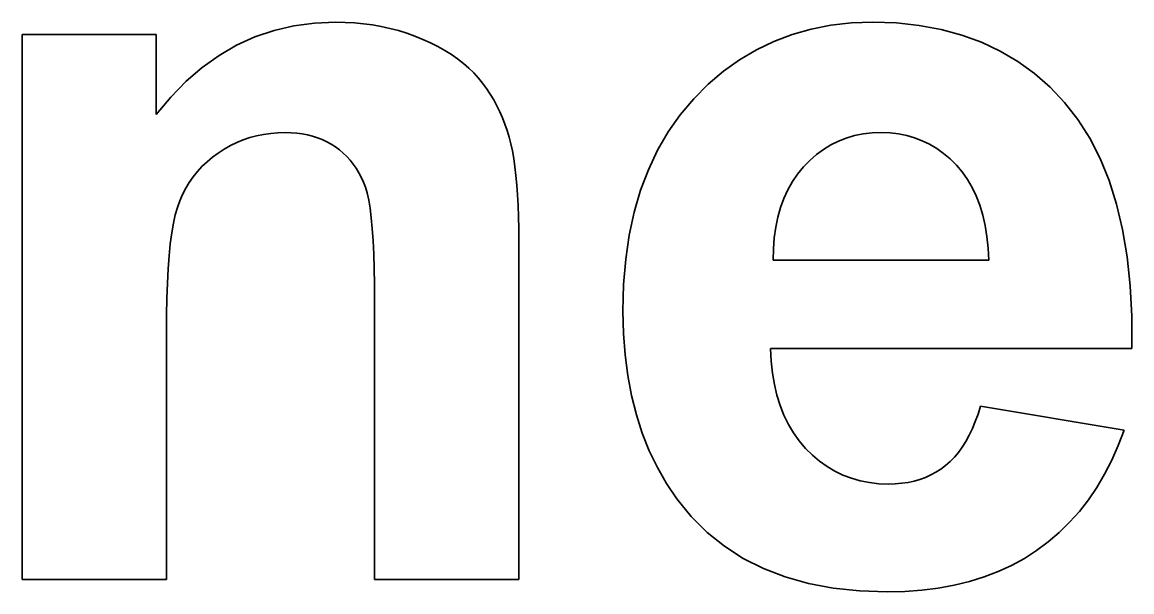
# Model space of a CAD drawing. Extents: x 23 to 417, y 3 to 294.
# Drawn here: x 223.181 to 224.067, y 105.449 to 105.903 of the extents above; entities that cross this region are included whole.
import ezdxf

# ---------------------------------------------------------------- set-up
doc = ezdxf.new("R2010")
doc.units = 0
doc.layers.get('0').update_dxf_attribs({"lineweight": 13})

# ---------------------------------------------------------------- blocks, each defined once
blk = doc.blocks.new('BLOCK4760')
at = {"color": 7, "lineweight": 35, "ltscale": 0.002027}
blk.add_line((12.2527, 32.9233), (12.3317, 32.9417), dxfattribs=at)
at = {"color": 7, "lineweight": 35, "ltscale": 0.002067}
for p, q in [((12.3317, 32.9417), (12.4136, 32.9528)), ((15.2861, 32.7515), (15.3483, 32.6971))]:
    blk.add_line(p, q, dxfattribs=at)
at = {"color": 7, "lineweight": 35, "ltscale": 0.002124}
blk.add_line((12.4136, 32.9528), (12.4985, 32.9565), dxfattribs=at)
at = {"color": 7, "lineweight": 35, "ltscale": 0.000943149}
blk.add_line((12.4985, 32.9565), (12.5362, 32.9558), dxfattribs=at)
at = {"color": 7, "lineweight": 35, "ltscale": 0.000928404}
blk.add_line((12.5362, 32.9558), (12.5733, 32.9537), dxfattribs=at)
at = {"color": 7, "lineweight": 35, "ltscale": 0.000914984}
blk.add_line((12.5733, 32.9537), (12.6098, 32.9503), dxfattribs=at)
at = {"color": 7, "lineweight": 35, "ltscale": 0.00090214}
blk.add_line((12.6098, 32.9503), (12.6455, 32.9455), dxfattribs=at)
at = {"color": 7, "lineweight": 35, "ltscale": 0.000891638}
blk.add_line((12.6455, 32.9455), (12.6807, 32.9393), dxfattribs=at)
at = {"color": 7, "lineweight": 35, "ltscale": 0.000881719}
blk.add_line((12.6807, 32.9393), (12.7151, 32.9318), dxfattribs=at)
at = {"color": 7, "lineweight": 35, "ltscale": 0.002009}
blk.add_line((14.3955, 32.9289), (14.4744, 32.9442), dxfattribs=at)
at = {"color": 7, "lineweight": 35, "ltscale": 0.002059}
blk.add_line((14.4744, 32.9442), (14.5562, 32.9534), dxfattribs=at)
at = {"color": 7, "lineweight": 35, "ltscale": 0.002123}
blk.add_line((14.5562, 32.9534), (14.6411, 32.9565), dxfattribs=at)
at = {"color": 7, "lineweight": 35, "ltscale": 0.002376}
blk.add_line((14.6411, 32.9565), (14.736, 32.9533), dxfattribs=at)
at = {"color": 7, "lineweight": 35, "ltscale": 0.002284}
blk.add_line((14.736, 32.9533), (14.8269, 32.9437), dxfattribs=at)
at = {"color": 7, "lineweight": 35, "ltscale": 0.002206}
blk.add_line((14.8269, 32.9437), (14.9137, 32.9277), dxfattribs=at)
at = {"color": 7, "lineweight": 35, "ltscale": 0.013353}
blk.add_line((11.2482, 32.9074), (11.7823, 32.9074), dxfattribs=at)
at = {"color": 7, "lineweight": 35, "ltscale": 0.054332}
blk.add_line((11.2482, 30.7341), (11.2482, 32.9074), dxfattribs=at)
at = {"color": 7, "lineweight": 35, "ltscale": 0.007981}
blk.add_line((11.7823, 32.9074), (11.7823, 32.5881), dxfattribs=at)
at = {"color": 7, "lineweight": 35, "ltscale": 0.002006}
blk.add_line((12.1036, 32.8644), (12.1767, 32.8975), dxfattribs=at)
at = {"color": 7, "lineweight": 35, "ltscale": 0.002008}
blk.add_line((12.1767, 32.8975), (12.2527, 32.9233), dxfattribs=at)
at = {"color": 7, "lineweight": 35, "ltscale": 0.000874218}
blk.add_line((12.7151, 32.9318), (12.7489, 32.9229), dxfattribs=at)
at = {"color": 7, "lineweight": 35, "ltscale": 0.000867523}
blk.add_line((12.7489, 32.9229), (12.7821, 32.9126), dxfattribs=at)
at = {"color": 7, "lineweight": 35, "ltscale": 0.000863215}
blk.add_line((12.7821, 32.9126), (12.8146, 32.9009), dxfattribs=at)
at = {"color": 7, "lineweight": 35, "ltscale": 0.000859702}
blk.add_line((12.8146, 32.9009), (12.8464, 32.8879), dxfattribs=at)
at = {"color": 7, "lineweight": 35, "ltscale": 0.000845987}
blk.add_line((12.8464, 32.8879), (12.8772, 32.8738), dxfattribs=at)
at = {"color": 7, "lineweight": 35, "ltscale": 0.001949}
blk.add_line((14.2466, 32.88), (14.3196, 32.9075), dxfattribs=at)
at = {"color": 7, "lineweight": 35, "ltscale": 0.001971}
for p, q in [((14.3196, 32.9075), (14.3955, 32.9289)), ((13.6982, 31.391), (13.6789, 31.4674))]:
    blk.add_line(p, q, dxfattribs=at)
at = {"color": 7, "lineweight": 35, "ltscale": 0.002142}
blk.add_line((14.9137, 32.9277), (14.9963, 32.9052), dxfattribs=at)
at = {"color": 7, "lineweight": 35, "ltscale": 0.002093}
blk.add_line((14.9963, 32.9052), (15.0749, 32.8764), dxfattribs=at)
at = {"color": 7, "lineweight": 35, "ltscale": 0.002025}
for p, q in [((12.0334, 32.8239), (12.1036, 32.8644)), ((13.6789, 31.4674), (13.6638, 31.547))]:
    blk.add_line(p, q, dxfattribs=at)
at = {"color": 7, "lineweight": 35, "ltscale": 0.000819045}
blk.add_line((12.8772, 32.8738), (12.9064, 32.859), dxfattribs=at)
at = {"color": 7, "lineweight": 35, "ltscale": 0.000794249}
blk.add_line((12.9064, 32.859), (12.934, 32.8434), dxfattribs=at)
at = {"color": 7, "lineweight": 35, "ltscale": 0.000771194}
blk.add_line((12.934, 32.8434), (12.9602, 32.827), dxfattribs=at)
at = {"color": 7, "lineweight": 35, "ltscale": 0.001946}
blk.add_line((14.1098, 32.8066), (14.1767, 32.8463), dxfattribs=at)
at = {"color": 7, "lineweight": 35, "ltscale": 0.00194}
blk.add_line((14.1767, 32.8463), (14.2466, 32.88), dxfattribs=at)
at = {"color": 7, "lineweight": 35, "ltscale": 0.00206}
blk.add_line((15.0749, 32.8764), (15.1494, 32.8412), dxfattribs=at)
at = {"color": 7, "lineweight": 35, "ltscale": 0.002063}
blk.add_line((11.9662, 32.776), (12.0334, 32.8239), dxfattribs=at)
at = {"color": 7, "lineweight": 35, "ltscale": 0.000749225}
blk.add_line((12.9602, 32.827), (12.9848, 32.8099), dxfattribs=at)
at = {"color": 7, "lineweight": 35, "ltscale": 0.000729757}
blk.add_line((12.9848, 32.8099), (13.0079, 32.792), dxfattribs=at)
at = {"color": 7, "lineweight": 35, "ltscale": 0.001968}
blk.add_line((14.0458, 32.7607), (14.1098, 32.8066), dxfattribs=at)
at = {"color": 7, "lineweight": 35, "ltscale": 0.002045}
blk.add_line((15.1494, 32.8412), (15.2198, 32.7995), dxfattribs=at)
at = {"color": 7, "lineweight": 35, "ltscale": 0.002046}
blk.add_line((15.2198, 32.7995), (15.2861, 32.7515), dxfattribs=at)
at = {"color": 7, "lineweight": 35, "ltscale": 0.002118}
blk.add_line((11.902, 32.7207), (11.9662, 32.776), dxfattribs=at)
at = {"color": 7, "lineweight": 35, "ltscale": 0.000712103}
blk.add_line((13.0079, 32.792), (13.0294, 32.7734), dxfattribs=at)
at = {"color": 7, "lineweight": 35, "ltscale": 0.000696279}
blk.add_line((13.0294, 32.7734), (13.0494, 32.754), dxfattribs=at)
at = {"color": 7, "lineweight": 35, "ltscale": 0.002004}
blk.add_line((13.9849, 32.7087), (14.0458, 32.7607), dxfattribs=at)
at = {"color": 7, "lineweight": 35, "ltscale": 0.002191}
blk.add_line((11.8406, 32.6581), (11.902, 32.7207), dxfattribs=at)
at = {"color": 7, "lineweight": 35, "ltscale": 0.000683073}
blk.add_line((13.0494, 32.754), (13.0679, 32.7339), dxfattribs=at)
at = {"color": 7, "lineweight": 35, "ltscale": 0.000672626}
blk.add_line((13.0679, 32.7339), (13.0848, 32.7129), dxfattribs=at)
at = {"color": 7, "lineweight": 35, "ltscale": 0.000666581}
blk.add_line((13.0848, 32.7129), (13.1005, 32.6914), dxfattribs=at)
at = {"color": 7, "lineweight": 35, "ltscale": 0.000664103}
blk.add_line((13.1005, 32.6914), (13.1152, 32.6692), dxfattribs=at)
at = {"color": 7, "lineweight": 35, "ltscale": 0.000663699}
blk.add_line((13.1152, 32.6692), (13.1289, 32.6465), dxfattribs=at)
at = {"color": 7, "lineweight": 35, "ltscale": 0.002052}
blk.add_line((13.9269, 32.6505), (13.9849, 32.7087), dxfattribs=at)
at = {"color": 7, "lineweight": 35, "ltscale": 0.002103}
blk.add_line((15.3483, 32.6971), (15.4064, 32.6362), dxfattribs=at)
at = {"color": 7, "lineweight": 35, "ltscale": 0.002278}
blk.add_line((11.7823, 32.5881), (11.8406, 32.6581), dxfattribs=at)
at = {"color": 7, "lineweight": 35, "ltscale": 0.000663392}
blk.add_line((13.1289, 32.6465), (13.1416, 32.6232), dxfattribs=at)
at = {"color": 7, "lineweight": 35, "ltscale": 0.000665008}
blk.add_line((13.1416, 32.6232), (13.1534, 32.5994), dxfattribs=at)
at = {"color": 7, "lineweight": 35, "ltscale": 0.002079}
blk.add_line((13.8732, 32.587), (13.9269, 32.6505), dxfattribs=at)
at = {"color": 7, "lineweight": 35, "ltscale": 0.002147}
blk.add_line((15.4064, 32.6362), (15.4596, 32.5688), dxfattribs=at)
at = {"color": 7, "lineweight": 35, "ltscale": 0.000667161}
blk.add_line((13.1534, 32.5994), (13.1641, 32.5749), dxfattribs=at)
at = {"color": 7, "lineweight": 35, "ltscale": 0.002085}
blk.add_line((13.8252, 32.5188), (13.8732, 32.587), dxfattribs=at)
at = {"color": 7, "lineweight": 35, "ltscale": 0.000671501}
blk.add_line((13.1641, 32.5749), (13.1739, 32.5499), dxfattribs=at)
at = {"color": 7, "lineweight": 35, "ltscale": 0.000676416}
blk.add_line((13.1739, 32.5499), (13.1827, 32.5243), dxfattribs=at)
at = {"color": 7, "lineweight": 35, "ltscale": 0.002201}
blk.add_line((15.4596, 32.5688), (15.5069, 32.4945), dxfattribs=at)
at = {"color": 7, "lineweight": 35, "ltscale": 0.000700139}
blk.add_line((12.1563, 32.496), (12.1298, 32.487), dxfattribs=at)
at = {"color": 7, "lineweight": 35, "ltscale": 0.000702107}
blk.add_line((12.1834, 32.5034), (12.1563, 32.496), dxfattribs=at)
at = {"color": 7, "lineweight": 35, "ltscale": 0.000708176}
blk.add_line((12.2111, 32.5091), (12.1834, 32.5034), dxfattribs=at)
at = {"color": 7, "lineweight": 35, "ltscale": 0.00071537}
blk.add_line((12.2394, 32.5132), (12.2111, 32.5091), dxfattribs=at)
at = {"color": 7, "lineweight": 35, "ltscale": 0.000726624}
blk.add_line((12.2684, 32.5157), (12.2394, 32.5132), dxfattribs=at)
at = {"color": 7, "lineweight": 35, "ltscale": 0.000739552}
blk.add_line((12.298, 32.5165), (12.2684, 32.5157), dxfattribs=at)
at = {"color": 7, "lineweight": 35, "ltscale": 0.000575448}
blk.add_line((12.321, 32.5159), (12.298, 32.5165), dxfattribs=at)
at = {"color": 7, "lineweight": 35, "ltscale": 0.000559365}
blk.add_line((12.3433, 32.5142), (12.321, 32.5159), dxfattribs=at)
at = {"color": 7, "lineweight": 35, "ltscale": 0.000545656}
blk.add_line((12.3649, 32.5113), (12.3433, 32.5142), dxfattribs=at)
at = {"color": 7, "lineweight": 35, "ltscale": 0.000533595}
blk.add_line((12.3859, 32.5073), (12.3649, 32.5113), dxfattribs=at)
at = {"color": 7, "lineweight": 35, "ltscale": 0.000523481}
blk.add_line((12.4062, 32.5022), (12.3859, 32.5073), dxfattribs=at)
at = {"color": 7, "lineweight": 35, "ltscale": 0.000515246}
blk.add_line((12.4258, 32.4959), (12.4062, 32.5022), dxfattribs=at)
at = {"color": 7, "lineweight": 35, "ltscale": 0.000508458}
blk.add_line((12.4447, 32.4884), (12.4258, 32.4959), dxfattribs=at)
at = {"color": 7, "lineweight": 35, "ltscale": 0.00068237}
blk.add_line((13.1827, 32.5243), (13.1905, 32.4982), dxfattribs=at)
at = {"color": 7, "lineweight": 35, "ltscale": 0.000689466}
blk.add_line((13.1905, 32.4982), (13.1973, 32.4715), dxfattribs=at)
at = {"color": 7, "lineweight": 35, "ltscale": 0.002108}
blk.add_line((13.7829, 32.4459), (13.8252, 32.5188), dxfattribs=at)
at = {"color": 7, "lineweight": 35, "ltscale": 0.000852072}
blk.add_line((14.5357, 32.4946), (14.504, 32.4822), dxfattribs=at)
at = {"color": 7, "lineweight": 35, "ltscale": 0.000861131}
blk.add_line((14.5688, 32.5042), (14.5357, 32.4946), dxfattribs=at)
at = {"color": 7, "lineweight": 35, "ltscale": 0.000875982}
blk.add_line((14.6032, 32.511), (14.5688, 32.5042), dxfattribs=at)
at = {"color": 7, "lineweight": 35, "ltscale": 0.000898548}
blk.add_line((14.6389, 32.5151), (14.6032, 32.511), dxfattribs=at)
at = {"color": 7, "lineweight": 35, "ltscale": 0.000925323}
blk.add_line((14.6759, 32.5165), (14.6389, 32.5151), dxfattribs=at)
at = {"color": 7, "lineweight": 35, "ltscale": 0.000867306}
blk.add_line((14.7105, 32.5152), (14.6759, 32.5165), dxfattribs=at)
at = {"color": 7, "lineweight": 35, "ltscale": 0.000845589}
blk.add_line((14.7441, 32.5113), (14.7105, 32.5152), dxfattribs=at)
at = {"color": 7, "lineweight": 35, "ltscale": 0.000829375}
blk.add_line((14.7767, 32.5048), (14.7441, 32.5113), dxfattribs=at)
at = {"color": 7, "lineweight": 35, "ltscale": 0.000819517}
blk.add_line((14.8082, 32.4957), (14.7767, 32.5048), dxfattribs=at)
at = {"color": 7, "lineweight": 35, "ltscale": 0.000814287}
blk.add_line((14.8386, 32.484), (14.8082, 32.4957), dxfattribs=at)
at = {"color": 7, "lineweight": 35, "ltscale": 0.002277}
blk.add_line((15.5069, 32.4945), (15.5483, 32.4134), dxfattribs=at)
at = {"color": 7, "lineweight": 35, "ltscale": 0.000715925}
blk.add_line((12.0539, 32.4502), (12.0299, 32.4346), dxfattribs=at)
at = {"color": 7, "lineweight": 35, "ltscale": 0.000707845}
blk.add_line((12.0786, 32.4641), (12.0539, 32.4502), dxfattribs=at)
at = {"color": 7, "lineweight": 35, "ltscale": 0.000702404}
blk.add_line((12.1039, 32.4764), (12.0786, 32.4641), dxfattribs=at)
at = {"color": 7, "lineweight": 35, "ltscale": 0.000699476}
blk.add_line((12.1298, 32.487), (12.1039, 32.4764), dxfattribs=at)
at = {"color": 7, "lineweight": 35, "ltscale": 0.000504975}
blk.add_line((12.463, 32.4798), (12.4447, 32.4884), dxfattribs=at)
at = {"color": 7, "lineweight": 35, "ltscale": 0.000502342}
blk.add_line((12.4806, 32.4701), (12.463, 32.4798), dxfattribs=at)
at = {"color": 7, "lineweight": 35, "ltscale": 0.000502813}
blk.add_line((12.4975, 32.4592), (12.4806, 32.4701), dxfattribs=at)
at = {"color": 7, "lineweight": 35, "ltscale": 0.000501046}
blk.add_line((12.5136, 32.4473), (12.4975, 32.4592), dxfattribs=at)
at = {"color": 7, "lineweight": 35, "ltscale": 0.000497248}
blk.add_line((12.5288, 32.4344), (12.5136, 32.4473), dxfattribs=at)
at = {"color": 7, "lineweight": 35, "ltscale": 0.000720585}
blk.add_line((13.1973, 32.4715), (13.2034, 32.4433), dxfattribs=at)
at = {"color": 7, "lineweight": 35, "ltscale": 0.002146}
blk.add_line((13.7461, 32.3683), (13.7829, 32.4459), dxfattribs=at)
at = {"color": 7, "lineweight": 35, "ltscale": 0.000865197}
blk.add_line((14.4444, 32.4493), (14.4166, 32.4288), dxfattribs=at)
at = {"color": 7, "lineweight": 35, "ltscale": 0.000854033}
blk.add_line((14.4735, 32.4671), (14.4444, 32.4493), dxfattribs=at)
at = {"color": 7, "lineweight": 35, "ltscale": 0.000848906}
blk.add_line((14.504, 32.4822), (14.4735, 32.4671), dxfattribs=at)
at = {"color": 7, "lineweight": 35, "ltscale": 0.000816191}
blk.add_line((14.8679, 32.4697), (14.8386, 32.484), dxfattribs=at)
at = {"color": 7, "lineweight": 35, "ltscale": 0.00082307}
blk.add_line((14.8962, 32.4528), (14.8679, 32.4697), dxfattribs=at)
at = {"color": 7, "lineweight": 35, "ltscale": 0.000837141}
blk.add_line((14.9234, 32.4333), (14.8962, 32.4528), dxfattribs=at)
at = {"color": 7, "lineweight": 35, "ltscale": 0.000700058}
blk.add_line((12.0069, 32.4177), (11.9854, 32.3998), dxfattribs=at)
at = {"color": 7, "lineweight": 35, "ltscale": 0.000713839}
blk.add_line((12.0299, 32.4346), (12.0069, 32.4177), dxfattribs=at)
at = {"color": 7, "lineweight": 35, "ltscale": 0.00049589}
blk.add_line((12.5431, 32.4207), (12.5288, 32.4344), dxfattribs=at)
at = {"color": 7, "lineweight": 35, "ltscale": 0.000496086}
blk.add_line((12.5564, 32.406), (12.5431, 32.4207), dxfattribs=at)
at = {"color": 7, "lineweight": 35, "ltscale": 0.000498874}
blk.add_line((12.5689, 32.3904), (12.5564, 32.406), dxfattribs=at)
at = {"color": 7, "lineweight": 35, "ltscale": 0.000774441}
blk.add_line((13.2034, 32.4433), (13.2088, 32.4128), dxfattribs=at)
at = {"color": 7, "lineweight": 35, "ltscale": 0.000829769}
blk.add_line((13.2088, 32.4128), (13.2135, 32.3799), dxfattribs=at)
at = {"color": 7, "lineweight": 35, "ltscale": 0.00090619}
blk.add_line((14.39, 32.4054), (14.3648, 32.3794), dxfattribs=at)
at = {"color": 7, "lineweight": 35, "ltscale": 0.000882787}
blk.add_line((14.4166, 32.4288), (14.39, 32.4054), dxfattribs=at)
at = {"color": 7, "lineweight": 35, "ltscale": 0.000855924}
blk.add_line((14.9495, 32.4112), (14.9234, 32.4333), dxfattribs=at)
at = {"color": 7, "lineweight": 35, "ltscale": 0.000879934}
blk.add_line((14.9746, 32.3865), (14.9495, 32.4112), dxfattribs=at)
at = {"color": 7, "lineweight": 35, "ltscale": 0.002371}
blk.add_line((15.5483, 32.4134), (15.5839, 32.3255), dxfattribs=at)
at = {"color": 7, "lineweight": 35, "ltscale": 0.000678817}
blk.add_line((11.9469, 32.3606), (11.9299, 32.3395), dxfattribs=at)
at = {"color": 7, "lineweight": 35, "ltscale": 0.000683277}
blk.add_line((11.9654, 32.3807), (11.9469, 32.3606), dxfattribs=at)
at = {"color": 7, "lineweight": 35, "ltscale": 0.000690197}
blk.add_line((11.9854, 32.3998), (11.9654, 32.3807), dxfattribs=at)
at = {"color": 7, "lineweight": 35, "ltscale": 0.000503409}
blk.add_line((12.5804, 32.3739), (12.5689, 32.3904), dxfattribs=at)
at = {"color": 7, "lineweight": 35, "ltscale": 0.000510108}
blk.add_line((12.591, 32.3564), (12.5804, 32.3739), dxfattribs=at)
at = {"color": 7, "lineweight": 35, "ltscale": 0.000885287}
blk.add_line((13.2135, 32.3799), (13.2176, 32.3448), dxfattribs=at)
at = {"color": 7, "lineweight": 35, "ltscale": 0.002199}
blk.add_line((13.7151, 32.286), (13.7461, 32.3683), dxfattribs=at)
at = {"color": 7, "lineweight": 35, "ltscale": 0.000918841}
blk.add_line((14.3648, 32.3794), (14.3415, 32.351), dxfattribs=at)
at = {"color": 7, "lineweight": 35, "ltscale": 0.000896668}
blk.add_line((14.998, 32.3594), (14.9746, 32.3865), dxfattribs=at)
at = {"color": 7, "lineweight": 35, "ltscale": 0.000907858}
blk.add_line((15.0191, 32.3298), (14.998, 32.3594), dxfattribs=at)
at = {"color": 7, "lineweight": 35, "ltscale": 0.000679732}
blk.add_line((11.9144, 32.3173), (11.9003, 32.294), dxfattribs=at)
at = {"color": 7, "lineweight": 35, "ltscale": 0.00067759}
blk.add_line((11.9299, 32.3395), (11.9144, 32.3173), dxfattribs=at)
at = {"color": 7, "lineweight": 35, "ltscale": 0.000519062}
blk.add_line((12.6006, 32.3381), (12.591, 32.3564), dxfattribs=at)
at = {"color": 7, "lineweight": 35, "ltscale": 0.000529248}
blk.add_line((12.6094, 32.3188), (12.6006, 32.3381), dxfattribs=at)
at = {"color": 7, "lineweight": 35, "ltscale": 0.000541799}
blk.add_line((12.6172, 32.2986), (12.6094, 32.3188), dxfattribs=at)
at = {"color": 7, "lineweight": 35, "ltscale": 0.000942145}
blk.add_line((13.2176, 32.3448), (13.2212, 32.3072), dxfattribs=at)
at = {"color": 7, "lineweight": 35, "ltscale": 0.00092895}
blk.add_line((14.3207, 32.3206), (14.3024, 32.2883), dxfattribs=at)
at = {"color": 7, "lineweight": 35, "ltscale": 0.000920331}
blk.add_line((14.3415, 32.351), (14.3207, 32.3206), dxfattribs=at)
at = {"color": 7, "lineweight": 35, "ltscale": 0.000925981}
blk.add_line((15.0378, 32.2978), (15.0191, 32.3298), dxfattribs=at)
at = {"color": 7, "lineweight": 35, "ltscale": 0.002482}
blk.add_line((15.5839, 32.3255), (15.6136, 32.2308), dxfattribs=at)
at = {"color": 7, "lineweight": 35, "ltscale": 0.000692595}
blk.add_line((11.8878, 32.2696), (11.8768, 32.2442), dxfattribs=at)
at = {"color": 7, "lineweight": 35, "ltscale": 0.000684479}
blk.add_line((11.9003, 32.294), (11.8878, 32.2696), dxfattribs=at)
at = {"color": 7, "lineweight": 35, "ltscale": 0.000604854}
blk.add_line((12.6242, 32.2754), (12.6172, 32.2986), dxfattribs=at)
at = {"color": 7, "lineweight": 35, "ltscale": 0.000720405}
blk.add_line((12.6305, 32.2473), (12.6242, 32.2754), dxfattribs=at)
at = {"color": 7, "lineweight": 35, "ltscale": 0.000998524}
blk.add_line((13.2212, 32.3072), (13.224, 32.2674), dxfattribs=at)
at = {"color": 7, "lineweight": 35, "ltscale": 0.002265}
for p, q in [((13.6897, 32.1991), (13.7151, 32.286)), ((14.2052, 30.7776), (14.1243, 30.8183))]:
    blk.add_line(p, q, dxfattribs=at)
at = {"color": 7, "lineweight": 35, "ltscale": 0.000944206}
blk.add_line((14.3024, 32.2883), (14.2865, 32.254), dxfattribs=at)
at = {"color": 7, "lineweight": 35, "ltscale": 0.000952441}
blk.add_line((15.0542, 32.2634), (15.0378, 32.2978), dxfattribs=at)
at = {"color": 7, "lineweight": 35, "ltscale": 0.000703965}
blk.add_line((11.8768, 32.2442), (11.8672, 32.2177), dxfattribs=at)
at = {"color": 7, "lineweight": 35, "ltscale": 0.000839089}
blk.add_line((12.636, 32.2142), (12.6305, 32.2473), dxfattribs=at)
at = {"color": 7, "lineweight": 35, "ltscale": 0.001056}
blk.add_line((13.224, 32.2674), (13.2262, 32.2252), dxfattribs=at)
at = {"color": 7, "lineweight": 35, "ltscale": 0.001113}
for p, q in [((13.2262, 32.2252), (13.2278, 32.1807)), ((15.0964, 32.102), (15.0894, 32.146))]:
    blk.add_line(p, q, dxfattribs=at)
at = {"color": 7, "lineweight": 35, "ltscale": 0.000965842}
blk.add_line((14.2865, 32.254), (14.2732, 32.2177), dxfattribs=at)
at = {"color": 7, "lineweight": 35, "ltscale": 0.000983684}
blk.add_line((15.0683, 32.2267), (15.0542, 32.2634), dxfattribs=at)
at = {"color": 7, "lineweight": 35, "ltscale": 0.001022}
blk.add_line((15.08, 32.1875), (15.0683, 32.2267), dxfattribs=at)
at = {"color": 7, "lineweight": 35, "ltscale": 0.002607}
blk.add_line((15.6136, 32.2308), (15.6375, 32.1292), dxfattribs=at)
at = {"color": 7, "lineweight": 35, "ltscale": 0.000867625}
blk.add_line((11.8588, 32.1884), (11.8514, 32.1545), dxfattribs=at)
at = {"color": 7, "lineweight": 35, "ltscale": 0.000761675}
blk.add_line((11.8672, 32.2177), (11.8588, 32.1884), dxfattribs=at)
at = {"color": 7, "lineweight": 35, "ltscale": 0.000959282}
blk.add_line((12.6408, 32.1761), (12.636, 32.2142), dxfattribs=at)
at = {"color": 7, "lineweight": 35, "ltscale": 0.001171}
blk.add_line((13.2278, 32.1807), (13.2287, 32.1339), dxfattribs=at)
at = {"color": 7, "lineweight": 35, "ltscale": 0.002344}
blk.add_line((13.6699, 32.1074), (13.6897, 32.1991), dxfattribs=at)
at = {"color": 7, "lineweight": 35, "ltscale": 0.001026}
blk.add_line((14.2624, 32.1795), (14.2541, 32.1393), dxfattribs=at)
at = {"color": 7, "lineweight": 35, "ltscale": 0.000993219}
blk.add_line((14.2732, 32.2177), (14.2624, 32.1795), dxfattribs=at)
at = {"color": 7, "lineweight": 35, "ltscale": 0.001065}
blk.add_line((15.0894, 32.146), (15.08, 32.1875), dxfattribs=at)
at = {"color": 7, "lineweight": 35, "ltscale": 0.000976063}
blk.add_line((11.8514, 32.1545), (11.8448, 32.1161), dxfattribs=at)
at = {"color": 7, "lineweight": 35, "ltscale": 0.001081}
blk.add_line((12.6448, 32.1331), (12.6408, 32.1761), dxfattribs=at)
at = {"color": 7, "lineweight": 35, "ltscale": 0.001064}
blk.add_line((14.2541, 32.1393), (14.2482, 32.0971), dxfattribs=at)
at = {"color": 7, "lineweight": 35, "ltscale": 0.001086}
blk.add_line((11.8448, 32.1161), (11.839, 32.073), dxfattribs=at)
at = {"color": 7, "lineweight": 35, "ltscale": 0.001203}
blk.add_line((12.6482, 32.085), (12.6448, 32.1331), dxfattribs=at)
at = {"color": 7, "lineweight": 35, "ltscale": 0.00123}
blk.add_line((13.2287, 32.1339), (13.2291, 32.0847), dxfattribs=at)
at = {"color": 7, "lineweight": 35, "ltscale": 0.002434}
blk.add_line((13.6558, 32.0111), (13.6699, 32.1074), dxfattribs=at)
at = {"color": 7, "lineweight": 35, "ltscale": 0.001106}
blk.add_line((14.2482, 32.0971), (14.2449, 32.053), dxfattribs=at)
at = {"color": 7, "lineweight": 35, "ltscale": 0.001165}
blk.add_line((15.1012, 32.0557), (15.0964, 32.102), dxfattribs=at)
at = {"color": 7, "lineweight": 35, "ltscale": 0.002746}
blk.add_line((15.6375, 32.1292), (15.6555, 32.0209), dxfattribs=at)
at = {"color": 7, "lineweight": 35, "ltscale": 0.001197}
blk.add_line((11.839, 32.073), (11.8342, 32.0254), dxfattribs=at)
at = {"color": 7, "lineweight": 35, "ltscale": 0.001326}
blk.add_line((12.6507, 32.032), (12.6482, 32.085), dxfattribs=at)
at = {"color": 7, "lineweight": 35, "ltscale": 0.033765}
blk.add_line((13.2291, 32.0847), (13.2291, 30.7341), dxfattribs=at)
at = {"color": 7, "lineweight": 35, "ltscale": 0.001152}
for p, q in [((14.2449, 32.053), (14.2441, 32.007)), ((14.2414, 31.5572), (14.249, 31.5117))]:
    blk.add_line(p, q, dxfattribs=at)
at = {"color": 7, "lineweight": 35, "ltscale": 0.00122}
blk.add_line((15.1036, 32.007), (15.1012, 32.0557), dxfattribs=at)
at = {"color": 7, "lineweight": 35, "ltscale": 0.00131}
blk.add_line((11.8342, 32.0254), (11.8303, 31.9731), dxfattribs=at)
at = {"color": 7, "lineweight": 35, "ltscale": 0.00145}
blk.add_line((12.6526, 31.9741), (12.6507, 32.032), dxfattribs=at)
at = {"color": 7, "lineweight": 35, "ltscale": 0.002534}
blk.add_line((13.6473, 31.9101), (13.6558, 32.0111), dxfattribs=at)
at = {"color": 7, "lineweight": 35, "ltscale": 0.021487}
blk.add_line((14.2441, 32.007), (15.1036, 32.007), dxfattribs=at)
at = {"color": 7, "lineweight": 35, "ltscale": 0.002895}
blk.add_line((15.6555, 32.0209), (15.6677, 31.9057), dxfattribs=at)
at = {"color": 7, "lineweight": 35, "ltscale": 0.001422}
blk.add_line((11.8303, 31.9731), (11.8272, 31.9163), dxfattribs=at)
at = {"color": 7, "lineweight": 35, "ltscale": 0.001574}
blk.add_line((12.6537, 31.9111), (12.6526, 31.9741), dxfattribs=at)
at = {"color": 7, "lineweight": 35, "ltscale": 0.001536}
blk.add_line((11.8272, 31.9163), (11.825, 31.8549), dxfattribs=at)
at = {"color": 7, "lineweight": 35, "ltscale": 0.001698}
blk.add_line((12.654, 31.8432), (12.6537, 31.9111), dxfattribs=at)
at = {"color": 7, "lineweight": 35, "ltscale": 0.002643}
blk.add_line((13.6445, 31.8044), (13.6473, 31.9101), dxfattribs=at)
at = {"color": 7, "lineweight": 35, "ltscale": 0.003053}
blk.add_line((15.6677, 31.9057), (15.674, 31.7838), dxfattribs=at)
at = {"color": 7, "lineweight": 35, "ltscale": 0.00165}
blk.add_line((11.825, 31.8549), (11.8237, 31.789), dxfattribs=at)
at = {"color": 7, "lineweight": 35, "ltscale": 0.027729}
blk.add_line((12.654, 30.7341), (12.654, 31.8432), dxfattribs=at)
at = {"color": 7, "lineweight": 35, "ltscale": 0.001764}
blk.add_line((11.8237, 31.789), (11.8232, 31.7184), dxfattribs=at)
at = {"color": 7, "lineweight": 35, "ltscale": 0.002223}
blk.add_line((13.6467, 31.7155), (13.6445, 31.8044), dxfattribs=at)
at = {"color": 7, "lineweight": 35, "ltscale": 0.00322}
blk.add_line((15.674, 31.7838), (15.6745, 31.655), dxfattribs=at)
at = {"color": 7, "lineweight": 35, "ltscale": 0.024608}
blk.add_line((11.8232, 31.7184), (11.8232, 30.7341), dxfattribs=at)
at = {"color": 7, "lineweight": 35, "ltscale": 0.002151}
blk.add_line((13.6531, 31.6297), (13.6467, 31.7155), dxfattribs=at)
at = {"color": 7, "lineweight": 35, "ltscale": 0.001252}
blk.add_line((14.2338, 31.655), (14.2363, 31.6049), dxfattribs=at)
at = {"color": 7, "lineweight": 35, "ltscale": 0.036016}
blk.add_line((15.6745, 31.655), (14.2338, 31.655), dxfattribs=at)
at = {"color": 7, "lineweight": 35, "ltscale": 0.002084}
blk.add_line((13.6638, 31.547), (13.6531, 31.6297), dxfattribs=at)
at = {"color": 7, "lineweight": 35, "ltscale": 0.001201}
blk.add_line((14.2363, 31.6049), (14.2414, 31.5572), dxfattribs=at)
at = {"color": 7, "lineweight": 35, "ltscale": 0.001109}
blk.add_line((14.249, 31.5117), (14.2591, 31.4685), dxfattribs=at)
at = {"color": 7, "lineweight": 35, "ltscale": 0.001071}
blk.add_line((14.2591, 31.4685), (14.2717, 31.4276), dxfattribs=at)
at = {"color": 7, "lineweight": 35, "ltscale": 0.001038}
blk.add_line((14.2717, 31.4276), (14.2869, 31.3889), dxfattribs=at)
at = {"color": 7, "lineweight": 35, "ltscale": 0.001927}
blk.add_line((13.7219, 31.3176), (13.6982, 31.391), dxfattribs=at)
at = {"color": 7, "lineweight": 35, "ltscale": 0.001012}
blk.add_line((14.2869, 31.3889), (14.3046, 31.3525), dxfattribs=at)
at = {"color": 7, "lineweight": 35, "ltscale": 0.00079795}
blk.add_line((15.0502, 31.3639), (15.061, 31.3939), dxfattribs=at)
at = {"color": 7, "lineweight": 35, "ltscale": 0.000833391}
blk.add_line((15.061, 31.3939), (15.0708, 31.4258), dxfattribs=at)
at = {"color": 7, "lineweight": 35, "ltscale": 0.014525}
blk.add_line((15.0708, 31.4258), (15.6438, 31.3296), dxfattribs=at)
at = {"color": 7, "lineweight": 35, "ltscale": 0.000992074}
blk.add_line((14.3046, 31.3525), (14.3249, 31.3184), dxfattribs=at)
at = {"color": 7, "lineweight": 35, "ltscale": 0.000763529}
blk.add_line((15.0385, 31.3357), (15.0502, 31.3639), dxfattribs=at)
at = {"color": 7, "lineweight": 35, "ltscale": 0.001889}
blk.add_line((13.7498, 31.2474), (13.7219, 31.3176), dxfattribs=at)
at = {"color": 7, "lineweight": 35, "ltscale": 0.000979401}
blk.add_line((14.3249, 31.3184), (14.3477, 31.2865), dxfattribs=at)
at = {"color": 7, "lineweight": 35, "ltscale": 0.000701959}
blk.add_line((15.0125, 31.2846), (15.026, 31.3092), dxfattribs=at)
at = {"color": 7, "lineweight": 35, "ltscale": 0.000732008}
blk.add_line((15.026, 31.3092), (15.0385, 31.3357), dxfattribs=at)
at = {"color": 7, "lineweight": 35, "ltscale": 0.001646}
blk.add_line((15.6438, 31.3296), (15.6204, 31.2681), dxfattribs=at)
at = {"color": 7, "lineweight": 35, "ltscale": 0.000973416}
blk.add_line((14.3477, 31.2865), (14.373, 31.257), dxfattribs=at)
at = {"color": 7, "lineweight": 35, "ltscale": 0.000959464}
blk.add_line((14.373, 31.257), (14.4003, 31.2299), dxfattribs=at)
at = {"color": 7, "lineweight": 35, "ltscale": 0.000649485}
blk.add_line((14.9829, 31.2407), (14.9981, 31.2617), dxfattribs=at)
at = {"color": 7, "lineweight": 35, "ltscale": 0.000674729}
blk.add_line((14.9981, 31.2617), (15.0125, 31.2846), dxfattribs=at)
at = {"color": 7, "lineweight": 35, "ltscale": 0.0016}
blk.add_line((15.6204, 31.2681), (15.5945, 31.2096), dxfattribs=at)
at = {"color": 7, "lineweight": 35, "ltscale": 0.001861}
blk.add_line((13.782, 31.1803), (13.7498, 31.2474), dxfattribs=at)
at = {"color": 7, "lineweight": 35, "ltscale": 0.000935706}
blk.add_line((14.4003, 31.2299), (14.4288, 31.2057), dxfattribs=at)
at = {"color": 7, "lineweight": 35, "ltscale": 0.000917772}
blk.add_line((14.4288, 31.2057), (14.4587, 31.1844), dxfattribs=at)
at = {"color": 7, "lineweight": 35, "ltscale": 0.000609899}
blk.add_line((14.9496, 31.204), (14.9667, 31.2215), dxfattribs=at)
at = {"color": 7, "lineweight": 35, "ltscale": 0.000628417}
blk.add_line((14.9667, 31.2215), (14.9829, 31.2407), dxfattribs=at)
at = {"color": 7, "lineweight": 35, "ltscale": 0.00156}
blk.add_line((15.5945, 31.2096), (15.566, 31.154), dxfattribs=at)
at = {"color": 7, "lineweight": 35, "ltscale": 0.001842}
blk.add_line((13.8185, 31.1163), (13.782, 31.1803), dxfattribs=at)
at = {"color": 7, "lineweight": 35, "ltscale": 0.000906476}
blk.add_line((14.4587, 31.1844), (14.4899, 31.1659), dxfattribs=at)
at = {"color": 7, "lineweight": 35, "ltscale": 0.000901731}
blk.add_line((14.4899, 31.1659), (14.5224, 31.1503), dxfattribs=at)
at = {"color": 7, "lineweight": 35, "ltscale": 0.000583695}
blk.add_line((14.8725, 31.1508), (14.8931, 31.1619), dxfattribs=at)
at = {"color": 7, "lineweight": 35, "ltscale": 0.000583956}
blk.add_line((14.8931, 31.1619), (14.9128, 31.1744), dxfattribs=at)
at = {"color": 7, "lineweight": 35, "ltscale": 0.000586481}
blk.add_line((14.9128, 31.1744), (14.9317, 31.1884), dxfattribs=at)
at = {"color": 7, "lineweight": 35, "ltscale": 0.000595421}
blk.add_line((14.9317, 31.1884), (14.9496, 31.204), dxfattribs=at)
at = {"color": 7, "lineweight": 35, "ltscale": 0.000903884}
blk.add_line((14.5224, 31.1503), (14.5562, 31.1375), dxfattribs=at)
at = {"color": 7, "lineweight": 35, "ltscale": 0.000911949}
blk.add_line((14.5562, 31.1375), (14.5913, 31.1275), dxfattribs=at)
at = {"color": 7, "lineweight": 35, "ltscale": 0.00092813}
blk.add_line((14.5913, 31.1275), (14.6277, 31.1204), dxfattribs=at)
at = {"color": 7, "lineweight": 35, "ltscale": 0.000949031}
blk.add_line((14.6277, 31.1204), (14.6655, 31.1161), dxfattribs=at)
at = {"color": 7, "lineweight": 35, "ltscale": 0.000645548}
blk.add_line((14.7311, 31.1155), (14.7568, 31.1177), dxfattribs=at)
at = {"color": 7, "lineweight": 35, "ltscale": 0.000628562}
blk.add_line((14.7568, 31.1177), (14.7817, 31.1213), dxfattribs=at)
at = {"color": 7, "lineweight": 35, "ltscale": 0.000613353}
blk.add_line((14.7817, 31.1213), (14.8057, 31.1265), dxfattribs=at)
at = {"color": 7, "lineweight": 35, "ltscale": 0.000602385}
blk.add_line((14.8057, 31.1265), (14.8288, 31.1331), dxfattribs=at)
at = {"color": 7, "lineweight": 35, "ltscale": 0.000592638}
blk.add_line((14.8288, 31.1331), (14.8511, 31.1412), dxfattribs=at)
at = {"color": 7, "lineweight": 35, "ltscale": 0.000586717}
blk.add_line((14.8511, 31.1412), (14.8725, 31.1508), dxfattribs=at)
at = {"color": 7, "lineweight": 35, "ltscale": 0.001525}
blk.add_line((15.566, 31.154), (15.5349, 31.1015), dxfattribs=at)
at = {"color": 7, "lineweight": 35, "ltscale": 0.001833}
blk.add_line((13.8594, 31.0554), (13.8185, 31.1163), dxfattribs=at)
at = {"color": 7, "lineweight": 35, "ltscale": 0.000977219}
blk.add_line((14.6655, 31.1161), (14.7045, 31.1147), dxfattribs=at)
at = {"color": 7, "lineweight": 35, "ltscale": 0.000664753}
blk.add_line((14.7045, 31.1147), (14.7311, 31.1155), dxfattribs=at)
at = {"color": 7, "lineweight": 35, "ltscale": 0.001495}
blk.add_line((15.5349, 31.1015), (15.5013, 31.0521), dxfattribs=at)
at = {"color": 7, "lineweight": 35, "ltscale": 0.00227}
blk.add_line((13.9167, 30.985), (13.8594, 31.0554), dxfattribs=at)
at = {"color": 7, "lineweight": 35, "ltscale": 0.001473}
blk.add_line((15.5013, 31.0521), (15.4652, 31.0056), dxfattribs=at)
at = {"color": 7, "lineweight": 35, "ltscale": 0.002232}
blk.add_line((13.98, 30.922), (13.9167, 30.985), dxfattribs=at)
at = {"color": 7, "lineweight": 35, "ltscale": 0.001456}
blk.add_line((15.4652, 31.0056), (15.4264, 30.9621), dxfattribs=at)
at = {"color": 7, "lineweight": 35, "ltscale": 0.001445}
for p, q in [((15.4264, 30.9621), (15.3852, 30.9216)), ((15.3413, 30.8842), (15.2949, 30.8497))]:
    blk.add_line(p, q, dxfattribs=at)
at = {"color": 7, "lineweight": 35, "ltscale": 0.002218}
blk.add_line((14.0492, 30.8665), (13.98, 30.922), dxfattribs=at)
at = {"color": 7, "lineweight": 35, "ltscale": 0.001442}
blk.add_line((15.3852, 30.9216), (15.3413, 30.8842), dxfattribs=at)
at = {"color": 7, "lineweight": 35, "ltscale": 0.00223}
blk.add_line((14.1243, 30.8183), (14.0492, 30.8665), dxfattribs=at)
at = {"color": 7, "lineweight": 35, "ltscale": 0.00146}
blk.add_line((15.246, 30.8184), (15.1948, 30.7904), dxfattribs=at)
at = {"color": 7, "lineweight": 35, "ltscale": 0.001451}
blk.add_line((15.2949, 30.8497), (15.246, 30.8184), dxfattribs=at)
at = {"color": 7, "lineweight": 35, "ltscale": 0.002326}
blk.add_line((14.292, 30.7442), (14.2052, 30.7776), dxfattribs=at)
at = {"color": 7, "lineweight": 35, "ltscale": 0.0015}
blk.add_line((15.1411, 30.7657), (15.085, 30.7443), dxfattribs=at)
at = {"color": 7, "lineweight": 35, "ltscale": 0.001477}
blk.add_line((15.1948, 30.7904), (15.1411, 30.7657), dxfattribs=at)
at = {"color": 7, "lineweight": 35, "ltscale": 0.014376}
for p, q in [((11.8232, 30.7341), (11.2482, 30.7341)), ((13.2291, 30.7341), (12.654, 30.7341))]:
    blk.add_line(p, q, dxfattribs=at)
at = {"color": 7, "lineweight": 35, "ltscale": 0.002407}
blk.add_line((14.3848, 30.7183), (14.292, 30.7442), dxfattribs=at)
at = {"color": 7, "lineweight": 35, "ltscale": 0.001566}
blk.add_line((15.0266, 30.7262), (14.9657, 30.7113), dxfattribs=at)
at = {"color": 7, "lineweight": 35, "ltscale": 0.00153}
blk.add_line((15.085, 30.7443), (15.0266, 30.7262), dxfattribs=at)
at = {"color": 7, "lineweight": 35, "ltscale": 0.002509}
blk.add_line((14.4834, 30.6998), (14.3848, 30.7183), dxfattribs=at)
at = {"color": 7, "lineweight": 35, "ltscale": 0.002628}
blk.add_line((14.5879, 30.6887), (14.4834, 30.6998), dxfattribs=at)
at = {"color": 7, "lineweight": 35, "ltscale": 0.002763}
blk.add_line((14.6984, 30.685), (14.5879, 30.6887), dxfattribs=at)
at = {"color": 7, "lineweight": 35, "ltscale": 0.001761}
blk.add_line((14.7688, 30.6866), (14.6984, 30.685), dxfattribs=at)
at = {"color": 7, "lineweight": 35, "ltscale": 0.001706}
blk.add_line((14.8368, 30.6916), (14.7688, 30.6866), dxfattribs=at)
at = {"color": 7, "lineweight": 35, "ltscale": 0.001654}
blk.add_line((14.9025, 30.6998), (14.8368, 30.6916), dxfattribs=at)
at = {"color": 7, "lineweight": 35, "ltscale": 0.001607}
blk.add_line((14.9657, 30.7113), (14.9025, 30.6998), dxfattribs=at)

msp = doc.modelspace()

# ---------------------------------------------------------------- block references
at = {"lineweight": 0, "xscale": 0.2, "yscale": 0.2, "zscale": 0.2}
msp.add_blockref('BLOCK4760', (220.93177, 99.31183), dxfattribs=at)

doc.saveas('drawing.dxf')
